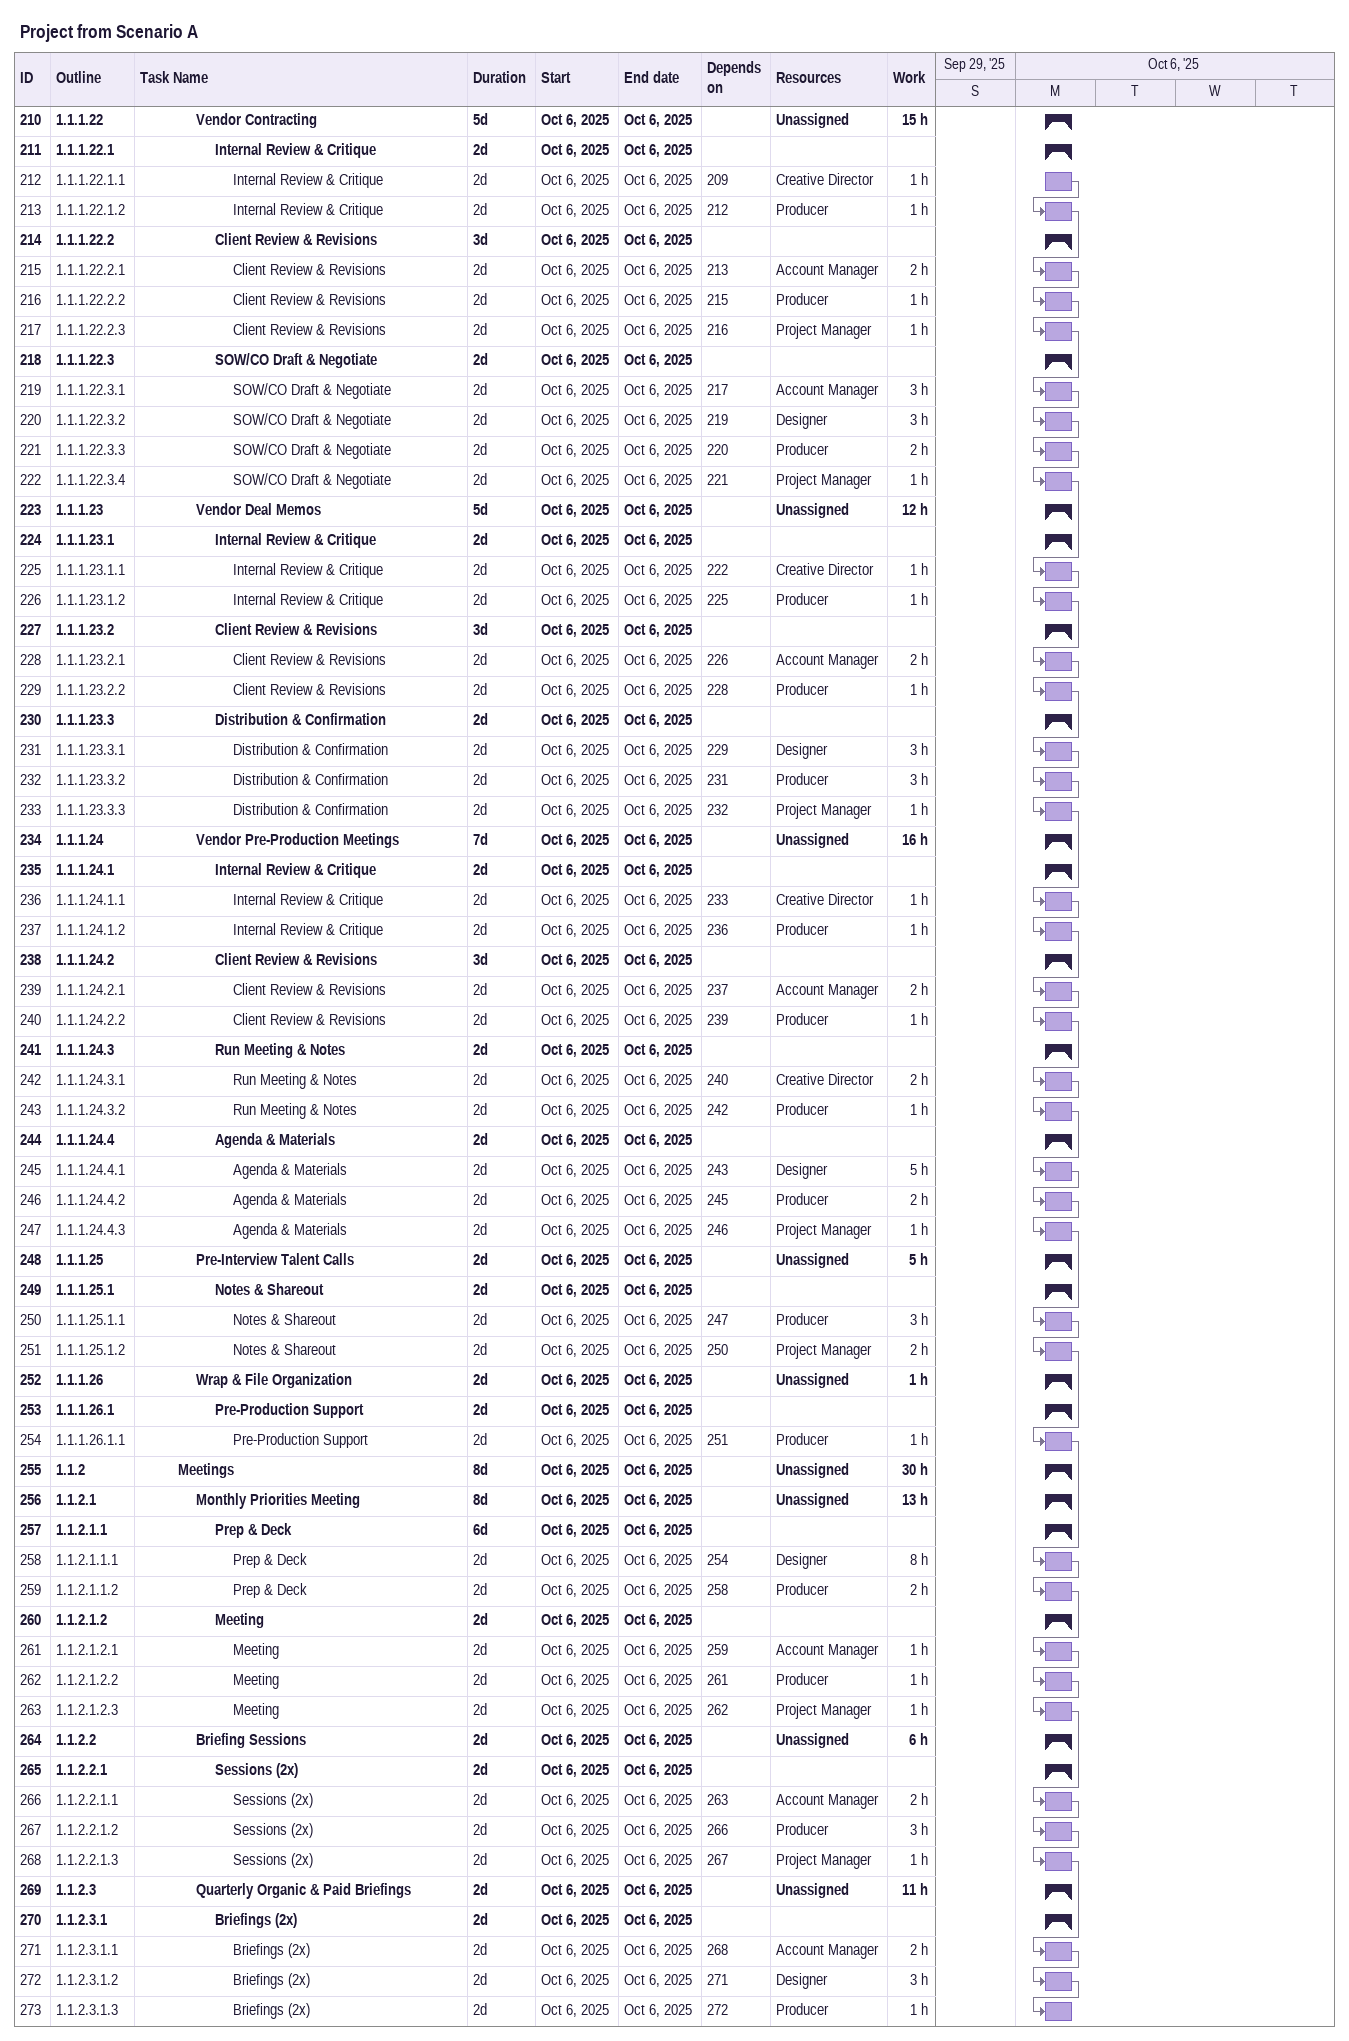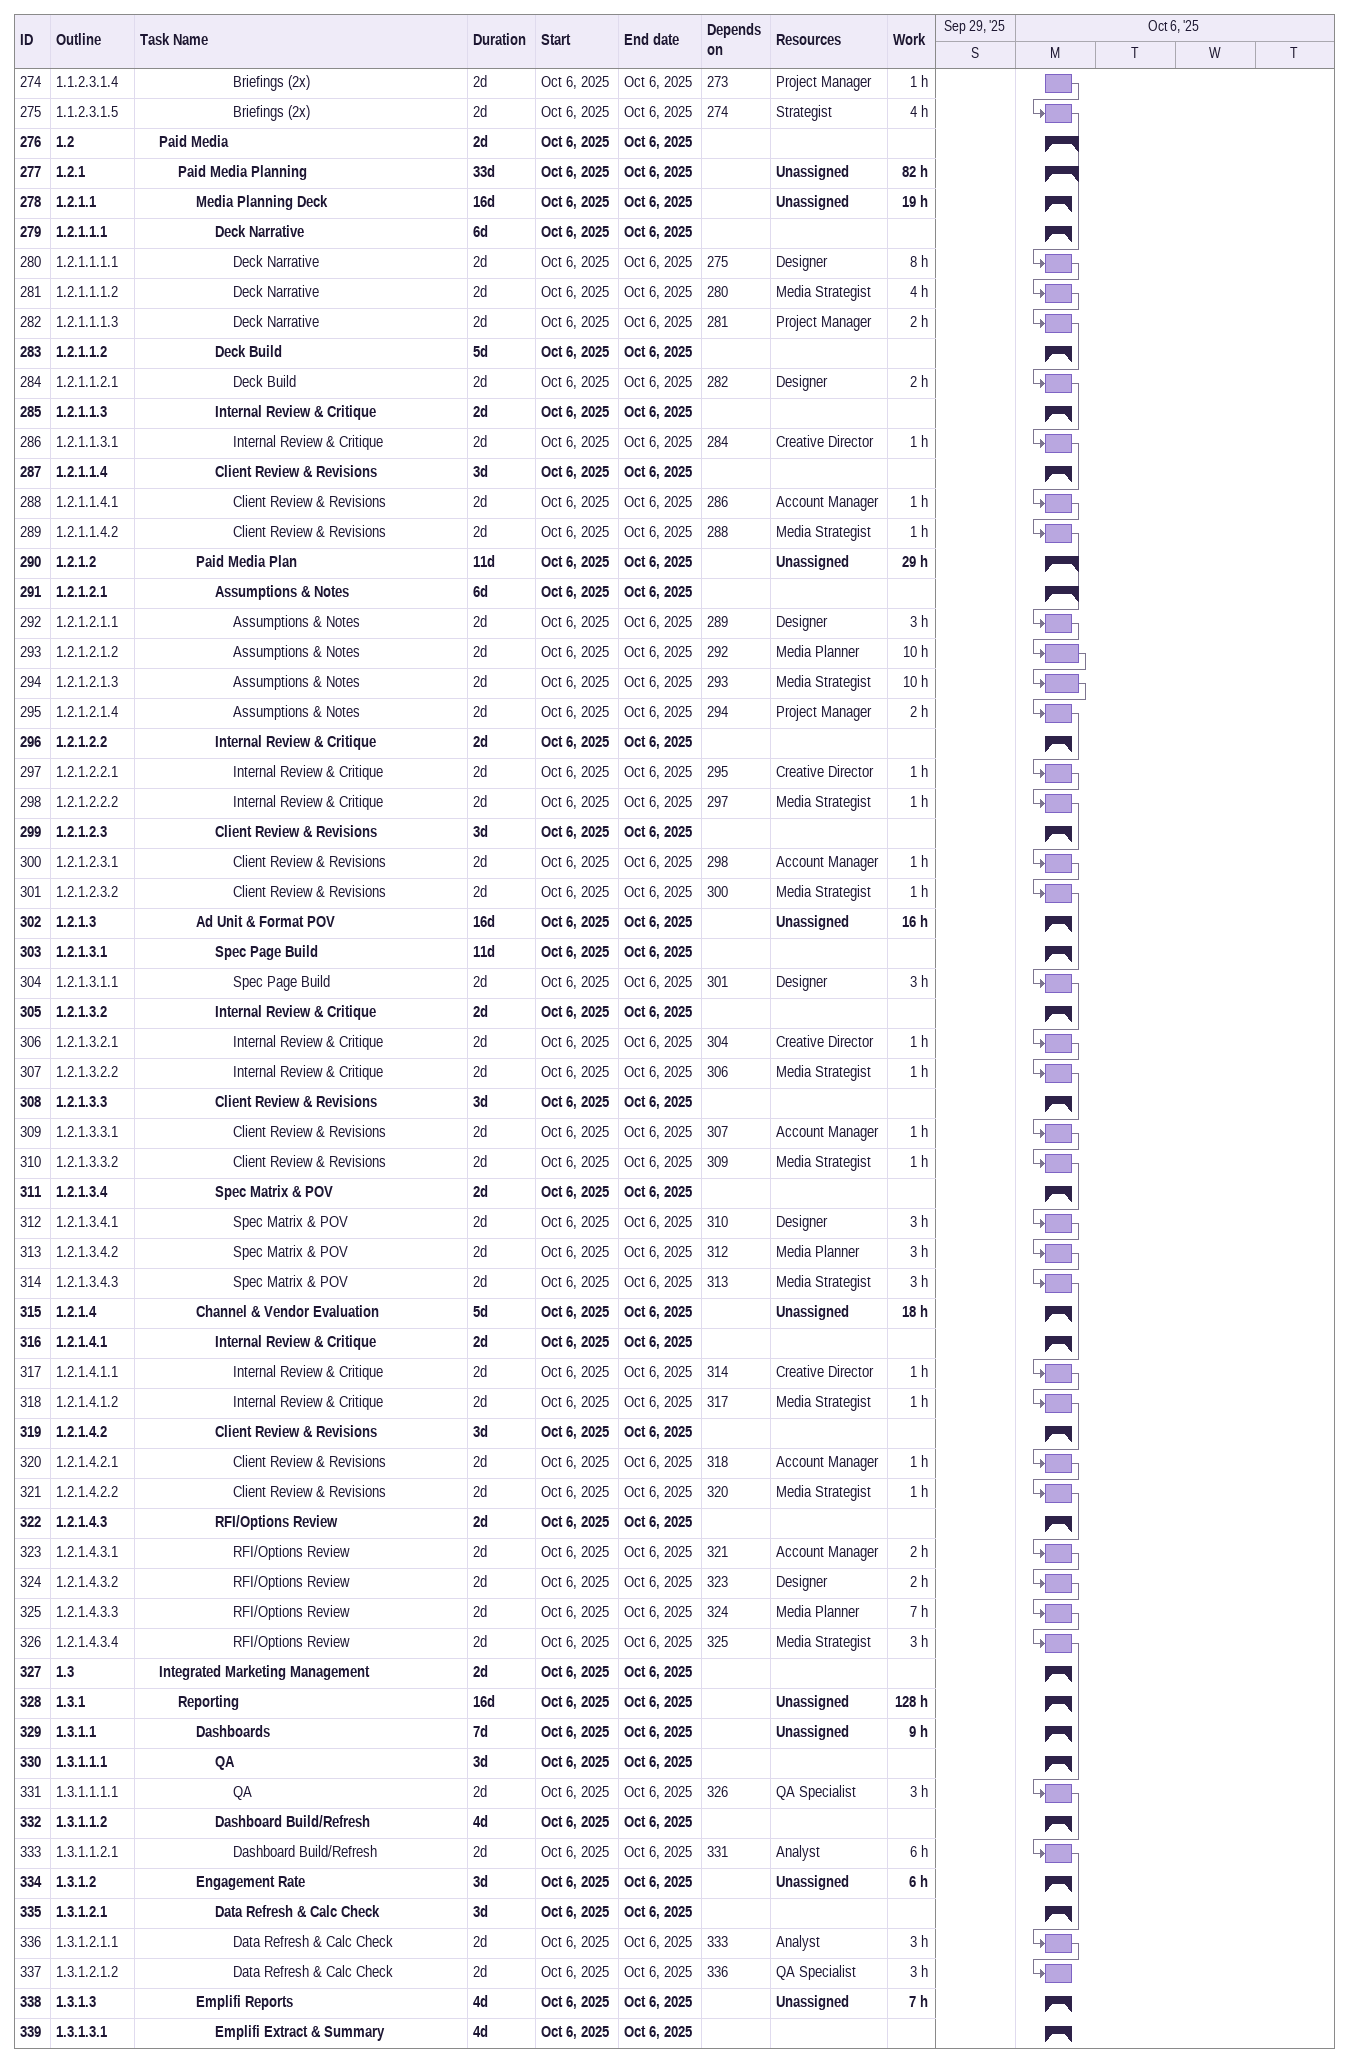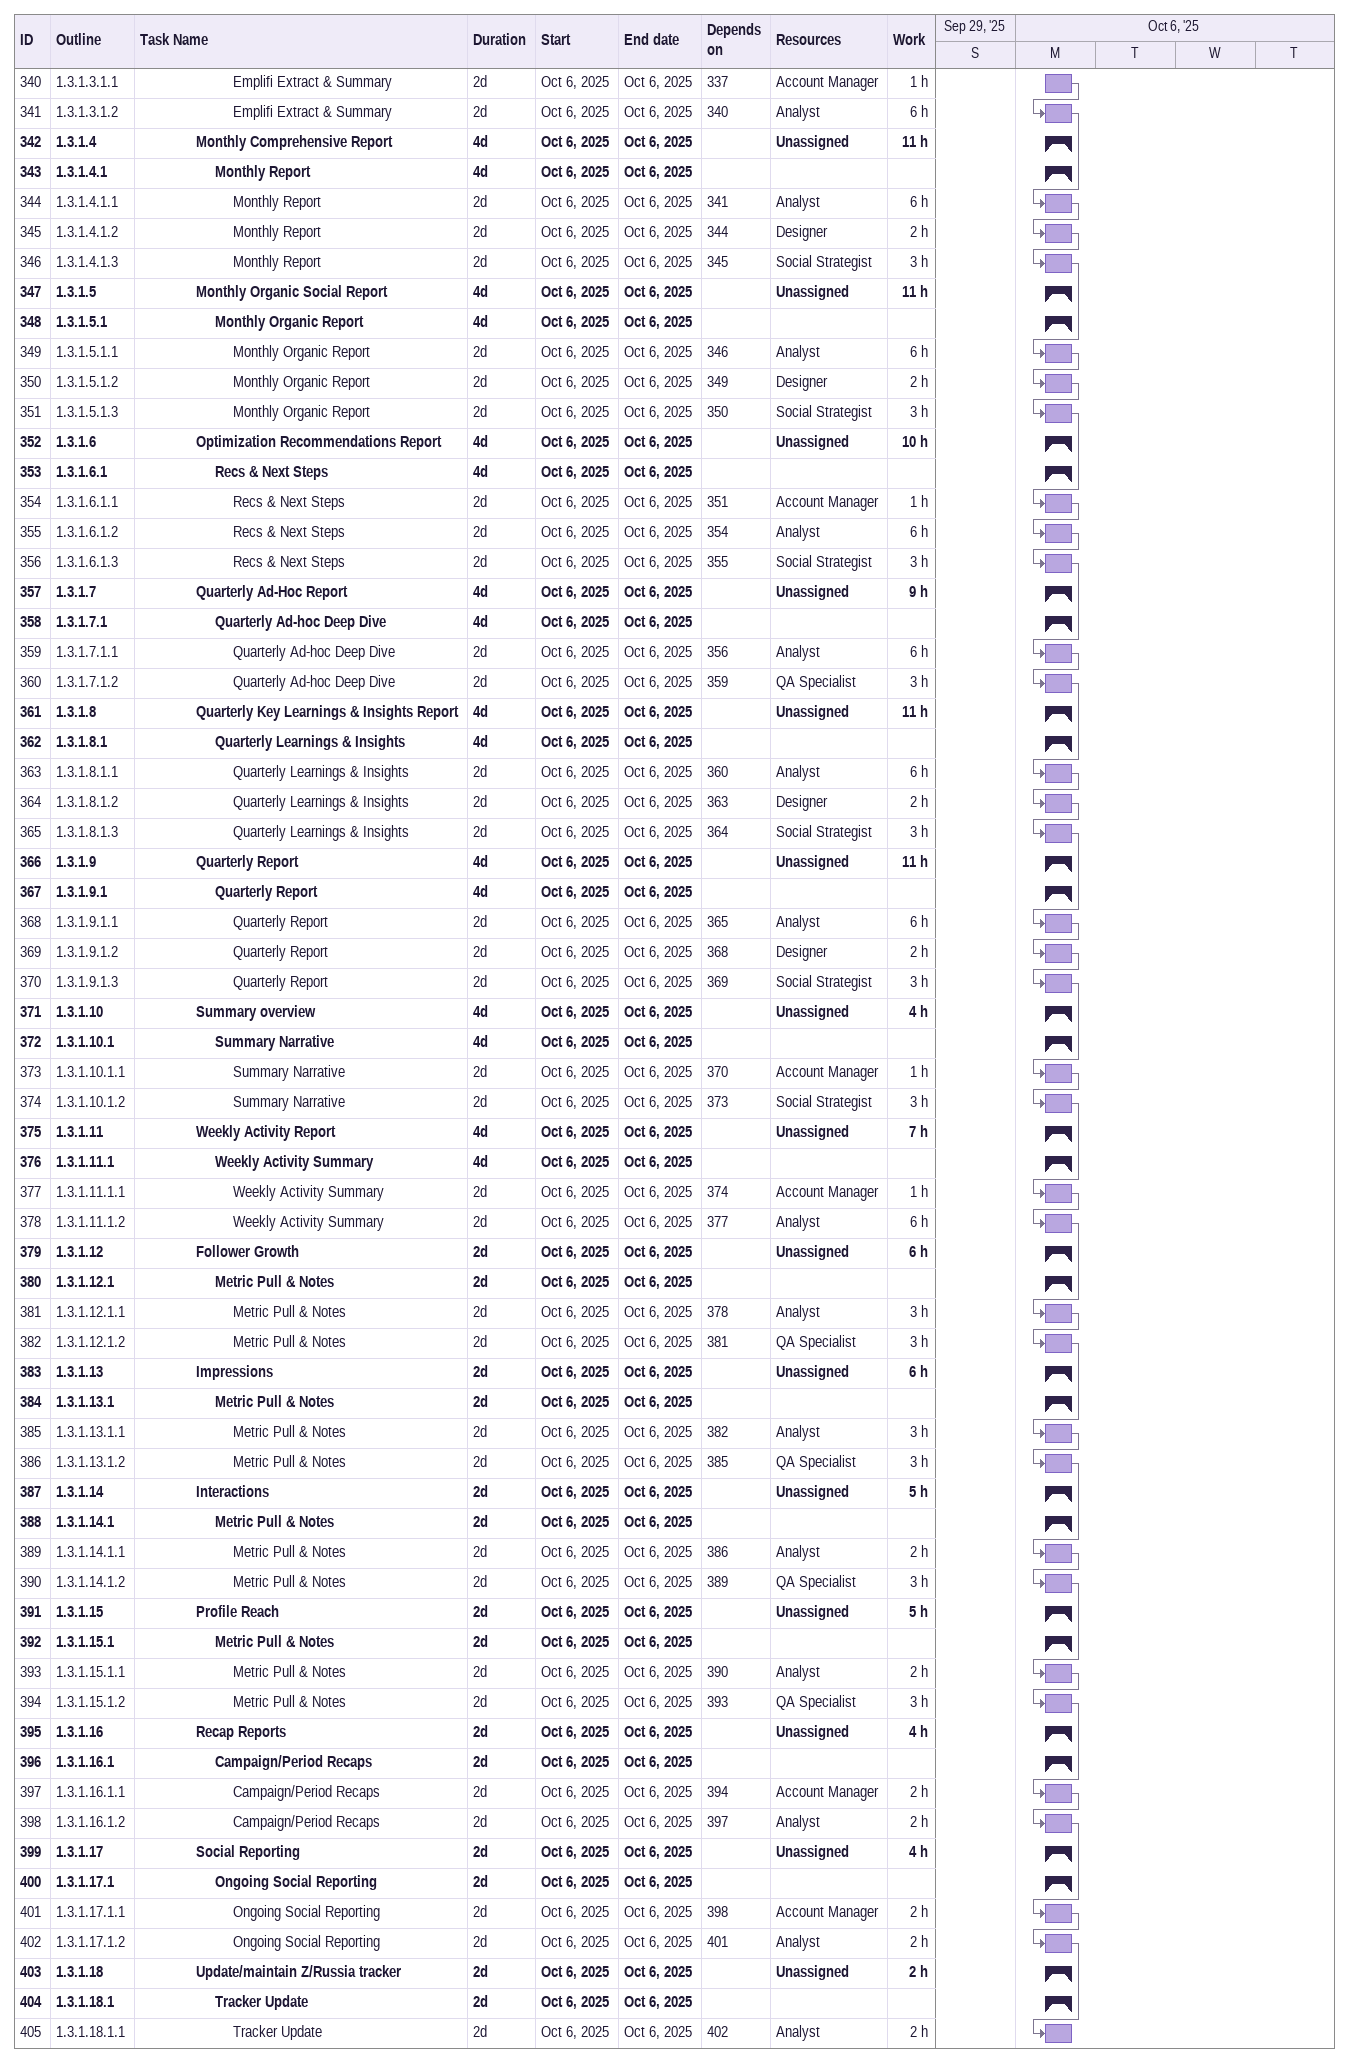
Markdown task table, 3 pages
Project from Scenario A

| ID | WBS | Task | Duration | Start | Finish | Predecessors | Resources | Work (h) |
|---|---|---|---|---|---|---|---|---|
| 210 | 1.1.1.22 | **Vendor Contracting** | 5d | 2025-10-06 | 2025-10-06 |  | Unassigned | 15 |
| 211 | 1.1.1.22.1 | **Internal Review & Critique** | 2d | 2025-10-06 | 2025-10-06 |  |  |  |
| 212 | 1.1.1.22.1.1 | Internal Review & Critique | 2d | 2025-10-06 | 2025-10-06 | 209 | Creative Director | 1 |
| 213 | 1.1.1.22.1.2 | Internal Review & Critique | 2d | 2025-10-06 | 2025-10-06 | 212 | Producer | 1 |
| 214 | 1.1.1.22.2 | **Client Review & Revisions** | 3d | 2025-10-06 | 2025-10-06 |  |  |  |
| 215 | 1.1.1.22.2.1 | Client Review & Revisions | 2d | 2025-10-06 | 2025-10-06 | 213 | Account Manager | 2 |
| 216 | 1.1.1.22.2.2 | Client Review & Revisions | 2d | 2025-10-06 | 2025-10-06 | 215 | Producer | 1 |
| 217 | 1.1.1.22.2.3 | Client Review & Revisions | 2d | 2025-10-06 | 2025-10-06 | 216 | Project Manager | 1 |
| 218 | 1.1.1.22.3 | **SOW/CO Draft & Negotiate** | 2d | 2025-10-06 | 2025-10-06 |  |  |  |
| 219 | 1.1.1.22.3.1 | SOW/CO Draft & Negotiate | 2d | 2025-10-06 | 2025-10-06 | 217 | Account Manager | 3 |
| 220 | 1.1.1.22.3.2 | SOW/CO Draft & Negotiate | 2d | 2025-10-06 | 2025-10-06 | 219 | Designer | 3 |
| 221 | 1.1.1.22.3.3 | SOW/CO Draft & Negotiate | 2d | 2025-10-06 | 2025-10-06 | 220 | Producer | 2 |
| 222 | 1.1.1.22.3.4 | SOW/CO Draft & Negotiate | 2d | 2025-10-06 | 2025-10-06 | 221 | Project Manager | 1 |
| 223 | 1.1.1.23 | **Vendor Deal Memos** | 5d | 2025-10-06 | 2025-10-06 |  | Unassigned | 12 |
| 224 | 1.1.1.23.1 | **Internal Review & Critique** | 2d | 2025-10-06 | 2025-10-06 |  |  |  |
| 225 | 1.1.1.23.1.1 | Internal Review & Critique | 2d | 2025-10-06 | 2025-10-06 | 222 | Creative Director | 1 |
| 226 | 1.1.1.23.1.2 | Internal Review & Critique | 2d | 2025-10-06 | 2025-10-06 | 225 | Producer | 1 |
| 227 | 1.1.1.23.2 | **Client Review & Revisions** | 3d | 2025-10-06 | 2025-10-06 |  |  |  |
| 228 | 1.1.1.23.2.1 | Client Review & Revisions | 2d | 2025-10-06 | 2025-10-06 | 226 | Account Manager | 2 |
| 229 | 1.1.1.23.2.2 | Client Review & Revisions | 2d | 2025-10-06 | 2025-10-06 | 228 | Producer | 1 |
| 230 | 1.1.1.23.3 | **Distribution & Confirmation** | 2d | 2025-10-06 | 2025-10-06 |  |  |  |
| 231 | 1.1.1.23.3.1 | Distribution & Confirmation | 2d | 2025-10-06 | 2025-10-06 | 229 | Designer | 3 |
| 232 | 1.1.1.23.3.2 | Distribution & Confirmation | 2d | 2025-10-06 | 2025-10-06 | 231 | Producer | 3 |
| 233 | 1.1.1.23.3.3 | Distribution & Confirmation | 2d | 2025-10-06 | 2025-10-06 | 232 | Project Manager | 1 |
| 234 | 1.1.1.24 | **Vendor Pre-Production Meetings** | 7d | 2025-10-06 | 2025-10-06 |  | Unassigned | 16 |
| 235 | 1.1.1.24.1 | **Internal Review & Critique** | 2d | 2025-10-06 | 2025-10-06 |  |  |  |
| 236 | 1.1.1.24.1.1 | Internal Review & Critique | 2d | 2025-10-06 | 2025-10-06 | 233 | Creative Director | 1 |
| 237 | 1.1.1.24.1.2 | Internal Review & Critique | 2d | 2025-10-06 | 2025-10-06 | 236 | Producer | 1 |
| 238 | 1.1.1.24.2 | **Client Review & Revisions** | 3d | 2025-10-06 | 2025-10-06 |  |  |  |
| 239 | 1.1.1.24.2.1 | Client Review & Revisions | 2d | 2025-10-06 | 2025-10-06 | 237 | Account Manager | 2 |
| 240 | 1.1.1.24.2.2 | Client Review & Revisions | 2d | 2025-10-06 | 2025-10-06 | 239 | Producer | 1 |
| 241 | 1.1.1.24.3 | **Run Meeting & Notes** | 2d | 2025-10-06 | 2025-10-06 |  |  |  |
| 242 | 1.1.1.24.3.1 | Run Meeting & Notes | 2d | 2025-10-06 | 2025-10-06 | 240 | Creative Director | 2 |
| 243 | 1.1.1.24.3.2 | Run Meeting & Notes | 2d | 2025-10-06 | 2025-10-06 | 242 | Producer | 1 |
| 244 | 1.1.1.24.4 | **Agenda & Materials** | 2d | 2025-10-06 | 2025-10-06 |  |  |  |
| 245 | 1.1.1.24.4.1 | Agenda & Materials | 2d | 2025-10-06 | 2025-10-06 | 243 | Designer | 5 |
| 246 | 1.1.1.24.4.2 | Agenda & Materials | 2d | 2025-10-06 | 2025-10-06 | 245 | Producer | 2 |
| 247 | 1.1.1.24.4.3 | Agenda & Materials | 2d | 2025-10-06 | 2025-10-06 | 246 | Project Manager | 1 |
| 248 | 1.1.1.25 | **Pre-Interview Talent Calls** | 2d | 2025-10-06 | 2025-10-06 |  | Unassigned | 5 |
| 249 | 1.1.1.25.1 | **Notes & Shareout** | 2d | 2025-10-06 | 2025-10-06 |  |  |  |
| 250 | 1.1.1.25.1.1 | Notes & Shareout | 2d | 2025-10-06 | 2025-10-06 | 247 | Producer | 3 |
| 251 | 1.1.1.25.1.2 | Notes & Shareout | 2d | 2025-10-06 | 2025-10-06 | 250 | Project Manager | 2 |
| 252 | 1.1.1.26 | **Wrap & File Organization** | 2d | 2025-10-06 | 2025-10-06 |  | Unassigned | 1 |
| 253 | 1.1.1.26.1 | **Pre-Production Support** | 2d | 2025-10-06 | 2025-10-06 |  |  |  |
| 254 | 1.1.1.26.1.1 | Pre-Production Support | 2d | 2025-10-06 | 2025-10-06 | 251 | Producer | 1 |
| 255 | 1.1.2 | **Meetings** | 8d | 2025-10-06 | 2025-10-06 |  | Unassigned | 30 |
| 256 | 1.1.2.1 | **Monthly Priorities Meeting** | 8d | 2025-10-06 | 2025-10-06 |  | Unassigned | 13 |
| 257 | 1.1.2.1.1 | **Prep & Deck** | 6d | 2025-10-06 | 2025-10-06 |  |  |  |
| 258 | 1.1.2.1.1.1 | Prep & Deck | 2d | 2025-10-06 | 2025-10-06 | 254 | Designer | 8 |
| 259 | 1.1.2.1.1.2 | Prep & Deck | 2d | 2025-10-06 | 2025-10-06 | 258 | Producer | 2 |
| 260 | 1.1.2.1.2 | **Meeting** | 2d | 2025-10-06 | 2025-10-06 |  |  |  |
| 261 | 1.1.2.1.2.1 | Meeting | 2d | 2025-10-06 | 2025-10-06 | 259 | Account Manager | 1 |
| 262 | 1.1.2.1.2.2 | Meeting | 2d | 2025-10-06 | 2025-10-06 | 261 | Producer | 1 |
| 263 | 1.1.2.1.2.3 | Meeting | 2d | 2025-10-06 | 2025-10-06 | 262 | Project Manager | 1 |
| 264 | 1.1.2.2 | **Briefing Sessions** | 2d | 2025-10-06 | 2025-10-06 |  | Unassigned | 6 |
| 265 | 1.1.2.2.1 | **Sessions (2x)** | 2d | 2025-10-06 | 2025-10-06 |  |  |  |
| 266 | 1.1.2.2.1.1 | Sessions (2x) | 2d | 2025-10-06 | 2025-10-06 | 263 | Account Manager | 2 |
| 267 | 1.1.2.2.1.2 | Sessions (2x) | 2d | 2025-10-06 | 2025-10-06 | 266 | Producer | 3 |
| 268 | 1.1.2.2.1.3 | Sessions (2x) | 2d | 2025-10-06 | 2025-10-06 | 267 | Project Manager | 1 |
| 269 | 1.1.2.3 | **Quarterly Organic & Paid Briefings** | 2d | 2025-10-06 | 2025-10-06 |  | Unassigned | 11 |
| 270 | 1.1.2.3.1 | **Briefings (2x)** | 2d | 2025-10-06 | 2025-10-06 |  |  |  |
| 271 | 1.1.2.3.1.1 | Briefings (2x) | 2d | 2025-10-06 | 2025-10-06 | 268 | Account Manager | 2 |
| 272 | 1.1.2.3.1.2 | Briefings (2x) | 2d | 2025-10-06 | 2025-10-06 | 271 | Designer | 3 |
| 273 | 1.1.2.3.1.3 | Briefings (2x) | 2d | 2025-10-06 | 2025-10-06 | 272 | Producer | 1 |
| 274 | 1.1.2.3.1.4 | Briefings (2x) | 2d | 2025-10-06 | 2025-10-06 | 273 | Project Manager | 1 |
| 275 | 1.1.2.3.1.5 | Briefings (2x) | 2d | 2025-10-06 | 2025-10-06 | 274 | Strategist | 4 |
| 276 | 1.2 | **Paid Media** | 2d | 2025-10-06 | 2025-10-06 |  |  |  |
| 277 | 1.2.1 | **Paid Media Planning** | 33d | 2025-10-06 | 2025-10-06 |  | Unassigned | 82 |
| 278 | 1.2.1.1 | **Media Planning Deck** | 16d | 2025-10-06 | 2025-10-06 |  | Unassigned | 19 |
| 279 | 1.2.1.1.1 | **Deck Narrative** | 6d | 2025-10-06 | 2025-10-06 |  |  |  |
| 280 | 1.2.1.1.1.1 | Deck Narrative | 2d | 2025-10-06 | 2025-10-06 | 275 | Designer | 8 |
| 281 | 1.2.1.1.1.2 | Deck Narrative | 2d | 2025-10-06 | 2025-10-06 | 280 | Media Strategist | 4 |
| 282 | 1.2.1.1.1.3 | Deck Narrative | 2d | 2025-10-06 | 2025-10-06 | 281 | Project Manager | 2 |
| 283 | 1.2.1.1.2 | **Deck Build** | 5d | 2025-10-06 | 2025-10-06 |  |  |  |
| 284 | 1.2.1.1.2.1 | Deck Build | 2d | 2025-10-06 | 2025-10-06 | 282 | Designer | 2 |
| 285 | 1.2.1.1.3 | **Internal Review & Critique** | 2d | 2025-10-06 | 2025-10-06 |  |  |  |
| 286 | 1.2.1.1.3.1 | Internal Review & Critique | 2d | 2025-10-06 | 2025-10-06 | 284 | Creative Director | 1 |
| 287 | 1.2.1.1.4 | **Client Review & Revisions** | 3d | 2025-10-06 | 2025-10-06 |  |  |  |
| 288 | 1.2.1.1.4.1 | Client Review & Revisions | 2d | 2025-10-06 | 2025-10-06 | 286 | Account Manager | 1 |
| 289 | 1.2.1.1.4.2 | Client Review & Revisions | 2d | 2025-10-06 | 2025-10-06 | 288 | Media Strategist | 1 |
| 290 | 1.2.1.2 | **Paid Media Plan** | 11d | 2025-10-06 | 2025-10-06 |  | Unassigned | 29 |
| 291 | 1.2.1.2.1 | **Assumptions & Notes** | 6d | 2025-10-06 | 2025-10-06 |  |  |  |
| 292 | 1.2.1.2.1.1 | Assumptions & Notes | 2d | 2025-10-06 | 2025-10-06 | 289 | Designer | 3 |
| 293 | 1.2.1.2.1.2 | Assumptions & Notes | 2d | 2025-10-06 | 2025-10-06 | 292 | Media Planner | 10 |
| 294 | 1.2.1.2.1.3 | Assumptions & Notes | 2d | 2025-10-06 | 2025-10-06 | 293 | Media Strategist | 10 |
| 295 | 1.2.1.2.1.4 | Assumptions & Notes | 2d | 2025-10-06 | 2025-10-06 | 294 | Project Manager | 2 |
| 296 | 1.2.1.2.2 | **Internal Review & Critique** | 2d | 2025-10-06 | 2025-10-06 |  |  |  |
| 297 | 1.2.1.2.2.1 | Internal Review & Critique | 2d | 2025-10-06 | 2025-10-06 | 295 | Creative Director | 1 |
| 298 | 1.2.1.2.2.2 | Internal Review & Critique | 2d | 2025-10-06 | 2025-10-06 | 297 | Media Strategist | 1 |
| 299 | 1.2.1.2.3 | **Client Review & Revisions** | 3d | 2025-10-06 | 2025-10-06 |  |  |  |
| 300 | 1.2.1.2.3.1 | Client Review & Revisions | 2d | 2025-10-06 | 2025-10-06 | 298 | Account Manager | 1 |
| 301 | 1.2.1.2.3.2 | Client Review & Revisions | 2d | 2025-10-06 | 2025-10-06 | 300 | Media Strategist | 1 |
| 302 | 1.2.1.3 | **Ad Unit & Format POV** | 16d | 2025-10-06 | 2025-10-06 |  | Unassigned | 16 |
| 303 | 1.2.1.3.1 | **Spec Page Build** | 11d | 2025-10-06 | 2025-10-06 |  |  |  |
| 304 | 1.2.1.3.1.1 | Spec Page Build | 2d | 2025-10-06 | 2025-10-06 | 301 | Designer | 3 |
| 305 | 1.2.1.3.2 | **Internal Review & Critique** | 2d | 2025-10-06 | 2025-10-06 |  |  |  |
| 306 | 1.2.1.3.2.1 | Internal Review & Critique | 2d | 2025-10-06 | 2025-10-06 | 304 | Creative Director | 1 |
| 307 | 1.2.1.3.2.2 | Internal Review & Critique | 2d | 2025-10-06 | 2025-10-06 | 306 | Media Strategist | 1 |
| 308 | 1.2.1.3.3 | **Client Review & Revisions** | 3d | 2025-10-06 | 2025-10-06 |  |  |  |
| 309 | 1.2.1.3.3.1 | Client Review & Revisions | 2d | 2025-10-06 | 2025-10-06 | 307 | Account Manager | 1 |
| 310 | 1.2.1.3.3.2 | Client Review & Revisions | 2d | 2025-10-06 | 2025-10-06 | 309 | Media Strategist | 1 |
| 311 | 1.2.1.3.4 | **Spec Matrix & POV** | 2d | 2025-10-06 | 2025-10-06 |  |  |  |
| 312 | 1.2.1.3.4.1 | Spec Matrix & POV | 2d | 2025-10-06 | 2025-10-06 | 310 | Designer | 3 |
| 313 | 1.2.1.3.4.2 | Spec Matrix & POV | 2d | 2025-10-06 | 2025-10-06 | 312 | Media Planner | 3 |
| 314 | 1.2.1.3.4.3 | Spec Matrix & POV | 2d | 2025-10-06 | 2025-10-06 | 313 | Media Strategist | 3 |
| 315 | 1.2.1.4 | **Channel & Vendor Evaluation** | 5d | 2025-10-06 | 2025-10-06 |  | Unassigned | 18 |
| 316 | 1.2.1.4.1 | **Internal Review & Critique** | 2d | 2025-10-06 | 2025-10-06 |  |  |  |
| 317 | 1.2.1.4.1.1 | Internal Review & Critique | 2d | 2025-10-06 | 2025-10-06 | 314 | Creative Director | 1 |
| 318 | 1.2.1.4.1.2 | Internal Review & Critique | 2d | 2025-10-06 | 2025-10-06 | 317 | Media Strategist | 1 |
| 319 | 1.2.1.4.2 | **Client Review & Revisions** | 3d | 2025-10-06 | 2025-10-06 |  |  |  |
| 320 | 1.2.1.4.2.1 | Client Review & Revisions | 2d | 2025-10-06 | 2025-10-06 | 318 | Account Manager | 1 |
| 321 | 1.2.1.4.2.2 | Client Review & Revisions | 2d | 2025-10-06 | 2025-10-06 | 320 | Media Strategist | 1 |
| 322 | 1.2.1.4.3 | **RFI/Options Review** | 2d | 2025-10-06 | 2025-10-06 |  |  |  |
| 323 | 1.2.1.4.3.1 | RFI/Options Review | 2d | 2025-10-06 | 2025-10-06 | 321 | Account Manager | 2 |
| 324 | 1.2.1.4.3.2 | RFI/Options Review | 2d | 2025-10-06 | 2025-10-06 | 323 | Designer | 2 |
| 325 | 1.2.1.4.3.3 | RFI/Options Review | 2d | 2025-10-06 | 2025-10-06 | 324 | Media Planner | 7 |
| 326 | 1.2.1.4.3.4 | RFI/Options Review | 2d | 2025-10-06 | 2025-10-06 | 325 | Media Strategist | 3 |
| 327 | 1.3 | **Integrated Marketing Management** | 2d | 2025-10-06 | 2025-10-06 |  |  |  |
| 328 | 1.3.1 | **Reporting** | 16d | 2025-10-06 | 2025-10-06 |  | Unassigned | 128 |
| 329 | 1.3.1.1 | **Dashboards** | 7d | 2025-10-06 | 2025-10-06 |  | Unassigned | 9 |
| 330 | 1.3.1.1.1 | **QA** | 3d | 2025-10-06 | 2025-10-06 |  |  |  |
| 331 | 1.3.1.1.1.1 | QA | 2d | 2025-10-06 | 2025-10-06 | 326 | QA Specialist | 3 |
| 332 | 1.3.1.1.2 | **Dashboard Build/Refresh** | 4d | 2025-10-06 | 2025-10-06 |  |  |  |
| 333 | 1.3.1.1.2.1 | Dashboard Build/Refresh | 2d | 2025-10-06 | 2025-10-06 | 331 | Analyst | 6 |
| 334 | 1.3.1.2 | **Engagement Rate** | 3d | 2025-10-06 | 2025-10-06 |  | Unassigned | 6 |
| 335 | 1.3.1.2.1 | **Data Refresh & Calc Check** | 3d | 2025-10-06 | 2025-10-06 |  |  |  |
| 336 | 1.3.1.2.1.1 | Data Refresh & Calc Check | 2d | 2025-10-06 | 2025-10-06 | 333 | Analyst | 3 |
| 337 | 1.3.1.2.1.2 | Data Refresh & Calc Check | 2d | 2025-10-06 | 2025-10-06 | 336 | QA Specialist | 3 |
| 338 | 1.3.1.3 | **Emplifi Reports** | 4d | 2025-10-06 | 2025-10-06 |  | Unassigned | 7 |
| 339 | 1.3.1.3.1 | **Emplifi Extract & Summary** | 4d | 2025-10-06 | 2025-10-06 |  |  |  |
| 340 | 1.3.1.3.1.1 | Emplifi Extract & Summary | 2d | 2025-10-06 | 2025-10-06 | 337 | Account Manager | 1 |
| 341 | 1.3.1.3.1.2 | Emplifi Extract & Summary | 2d | 2025-10-06 | 2025-10-06 | 340 | Analyst | 6 |
| 342 | 1.3.1.4 | **Monthly Comprehensive Report** | 4d | 2025-10-06 | 2025-10-06 |  | Unassigned | 11 |
| 343 | 1.3.1.4.1 | **Monthly Report** | 4d | 2025-10-06 | 2025-10-06 |  |  |  |
| 344 | 1.3.1.4.1.1 | Monthly Report | 2d | 2025-10-06 | 2025-10-06 | 341 | Analyst | 6 |
| 345 | 1.3.1.4.1.2 | Monthly Report | 2d | 2025-10-06 | 2025-10-06 | 344 | Designer | 2 |
| 346 | 1.3.1.4.1.3 | Monthly Report | 2d | 2025-10-06 | 2025-10-06 | 345 | Social Strategist | 3 |
| 347 | 1.3.1.5 | **Monthly Organic Social Report** | 4d | 2025-10-06 | 2025-10-06 |  | Unassigned | 11 |
| 348 | 1.3.1.5.1 | **Monthly Organic Report** | 4d | 2025-10-06 | 2025-10-06 |  |  |  |
| 349 | 1.3.1.5.1.1 | Monthly Organic Report | 2d | 2025-10-06 | 2025-10-06 | 346 | Analyst | 6 |
| 350 | 1.3.1.5.1.2 | Monthly Organic Report | 2d | 2025-10-06 | 2025-10-06 | 349 | Designer | 2 |
| 351 | 1.3.1.5.1.3 | Monthly Organic Report | 2d | 2025-10-06 | 2025-10-06 | 350 | Social Strategist | 3 |
| 352 | 1.3.1.6 | **Optimization Recommendations Report** | 4d | 2025-10-06 | 2025-10-06 |  | Unassigned | 10 |
| 353 | 1.3.1.6.1 | **Recs & Next Steps** | 4d | 2025-10-06 | 2025-10-06 |  |  |  |
| 354 | 1.3.1.6.1.1 | Recs & Next Steps | 2d | 2025-10-06 | 2025-10-06 | 351 | Account Manager | 1 |
| 355 | 1.3.1.6.1.2 | Recs & Next Steps | 2d | 2025-10-06 | 2025-10-06 | 354 | Analyst | 6 |
| 356 | 1.3.1.6.1.3 | Recs & Next Steps | 2d | 2025-10-06 | 2025-10-06 | 355 | Social Strategist | 3 |
| 357 | 1.3.1.7 | **Quarterly Ad-Hoc Report** | 4d | 2025-10-06 | 2025-10-06 |  | Unassigned | 9 |
| 358 | 1.3.1.7.1 | **Quarterly Ad-hoc Deep Dive** | 4d | 2025-10-06 | 2025-10-06 |  |  |  |
| 359 | 1.3.1.7.1.1 | Quarterly Ad-hoc Deep Dive | 2d | 2025-10-06 | 2025-10-06 | 356 | Analyst | 6 |
| 360 | 1.3.1.7.1.2 | Quarterly Ad-hoc Deep Dive | 2d | 2025-10-06 | 2025-10-06 | 359 | QA Specialist | 3 |
| 361 | 1.3.1.8 | **Quarterly Key Learnings & Insights Report** | 4d | 2025-10-06 | 2025-10-06 |  | Unassigned | 11 |
| 362 | 1.3.1.8.1 | **Quarterly Learnings & Insights** | 4d | 2025-10-06 | 2025-10-06 |  |  |  |
| 363 | 1.3.1.8.1.1 | Quarterly Learnings & Insights | 2d | 2025-10-06 | 2025-10-06 | 360 | Analyst | 6 |
| 364 | 1.3.1.8.1.2 | Quarterly Learnings & Insights | 2d | 2025-10-06 | 2025-10-06 | 363 | Designer | 2 |
| 365 | 1.3.1.8.1.3 | Quarterly Learnings & Insights | 2d | 2025-10-06 | 2025-10-06 | 364 | Social Strategist | 3 |
| 366 | 1.3.1.9 | **Quarterly Report** | 4d | 2025-10-06 | 2025-10-06 |  | Unassigned | 11 |
| 367 | 1.3.1.9.1 | **Quarterly Report** | 4d | 2025-10-06 | 2025-10-06 |  |  |  |
| 368 | 1.3.1.9.1.1 | Quarterly Report | 2d | 2025-10-06 | 2025-10-06 | 365 | Analyst | 6 |
| 369 | 1.3.1.9.1.2 | Quarterly Report | 2d | 2025-10-06 | 2025-10-06 | 368 | Designer | 2 |
| 370 | 1.3.1.9.1.3 | Quarterly Report | 2d | 2025-10-06 | 2025-10-06 | 369 | Social Strategist | 3 |
| 371 | 1.3.1.10 | **Summary overview** | 4d | 2025-10-06 | 2025-10-06 |  | Unassigned | 4 |
| 372 | 1.3.1.10.1 | **Summary Narrative** | 4d | 2025-10-06 | 2025-10-06 |  |  |  |
| 373 | 1.3.1.10.1.1 | Summary Narrative | 2d | 2025-10-06 | 2025-10-06 | 370 | Account Manager | 1 |
| 374 | 1.3.1.10.1.2 | Summary Narrative | 2d | 2025-10-06 | 2025-10-06 | 373 | Social Strategist | 3 |
| 375 | 1.3.1.11 | **Weekly Activity Report** | 4d | 2025-10-06 | 2025-10-06 |  | Unassigned | 7 |
| 376 | 1.3.1.11.1 | **Weekly Activity Summary** | 4d | 2025-10-06 | 2025-10-06 |  |  |  |
| 377 | 1.3.1.11.1.1 | Weekly Activity Summary | 2d | 2025-10-06 | 2025-10-06 | 374 | Account Manager | 1 |
| 378 | 1.3.1.11.1.2 | Weekly Activity Summary | 2d | 2025-10-06 | 2025-10-06 | 377 | Analyst | 6 |
| 379 | 1.3.1.12 | **Follower Growth** | 2d | 2025-10-06 | 2025-10-06 |  | Unassigned | 6 |
| 380 | 1.3.1.12.1 | **Metric Pull & Notes** | 2d | 2025-10-06 | 2025-10-06 |  |  |  |
| 381 | 1.3.1.12.1.1 | Metric Pull & Notes | 2d | 2025-10-06 | 2025-10-06 | 378 | Analyst | 3 |
| 382 | 1.3.1.12.1.2 | Metric Pull & Notes | 2d | 2025-10-06 | 2025-10-06 | 381 | QA Specialist | 3 |
| 383 | 1.3.1.13 | **Impressions** | 2d | 2025-10-06 | 2025-10-06 |  | Unassigned | 6 |
| 384 | 1.3.1.13.1 | **Metric Pull & Notes** | 2d | 2025-10-06 | 2025-10-06 |  |  |  |
| 385 | 1.3.1.13.1.1 | Metric Pull & Notes | 2d | 2025-10-06 | 2025-10-06 | 382 | Analyst | 3 |
| 386 | 1.3.1.13.1.2 | Metric Pull & Notes | 2d | 2025-10-06 | 2025-10-06 | 385 | QA Specialist | 3 |
| 387 | 1.3.1.14 | **Interactions** | 2d | 2025-10-06 | 2025-10-06 |  | Unassigned | 5 |
| 388 | 1.3.1.14.1 | **Metric Pull & Notes** | 2d | 2025-10-06 | 2025-10-06 |  |  |  |
| 389 | 1.3.1.14.1.1 | Metric Pull & Notes | 2d | 2025-10-06 | 2025-10-06 | 386 | Analyst | 2 |
| 390 | 1.3.1.14.1.2 | Metric Pull & Notes | 2d | 2025-10-06 | 2025-10-06 | 389 | QA Specialist | 3 |
| 391 | 1.3.1.15 | **Profile Reach** | 2d | 2025-10-06 | 2025-10-06 |  | Unassigned | 5 |
| 392 | 1.3.1.15.1 | **Metric Pull & Notes** | 2d | 2025-10-06 | 2025-10-06 |  |  |  |
| 393 | 1.3.1.15.1.1 | Metric Pull & Notes | 2d | 2025-10-06 | 2025-10-06 | 390 | Analyst | 2 |
| 394 | 1.3.1.15.1.2 | Metric Pull & Notes | 2d | 2025-10-06 | 2025-10-06 | 393 | QA Specialist | 3 |
| 395 | 1.3.1.16 | **Recap Reports** | 2d | 2025-10-06 | 2025-10-06 |  | Unassigned | 4 |
| 396 | 1.3.1.16.1 | **Campaign/Period Recaps** | 2d | 2025-10-06 | 2025-10-06 |  |  |  |
| 397 | 1.3.1.16.1.1 | Campaign/Period Recaps | 2d | 2025-10-06 | 2025-10-06 | 394 | Account Manager | 2 |
| 398 | 1.3.1.16.1.2 | Campaign/Period Recaps | 2d | 2025-10-06 | 2025-10-06 | 397 | Analyst | 2 |
| 399 | 1.3.1.17 | **Social Reporting** | 2d | 2025-10-06 | 2025-10-06 |  | Unassigned | 4 |
| 400 | 1.3.1.17.1 | **Ongoing Social Reporting** | 2d | 2025-10-06 | 2025-10-06 |  |  |  |
| 401 | 1.3.1.17.1.1 | Ongoing Social Reporting | 2d | 2025-10-06 | 2025-10-06 | 398 | Account Manager | 2 |
| 402 | 1.3.1.17.1.2 | Ongoing Social Reporting | 2d | 2025-10-06 | 2025-10-06 | 401 | Analyst | 2 |
| 403 | 1.3.1.18 | **Update/maintain Z/Russia tracker** | 2d | 2025-10-06 | 2025-10-06 |  | Unassigned | 2 |
| 404 | 1.3.1.18.1 | **Tracker Update** | 2d | 2025-10-06 | 2025-10-06 |  |  |  |
| 405 | 1.3.1.18.1.1 | Tracker Update | 2d | 2025-10-06 | 2025-10-06 | 402 | Analyst | 2 |
